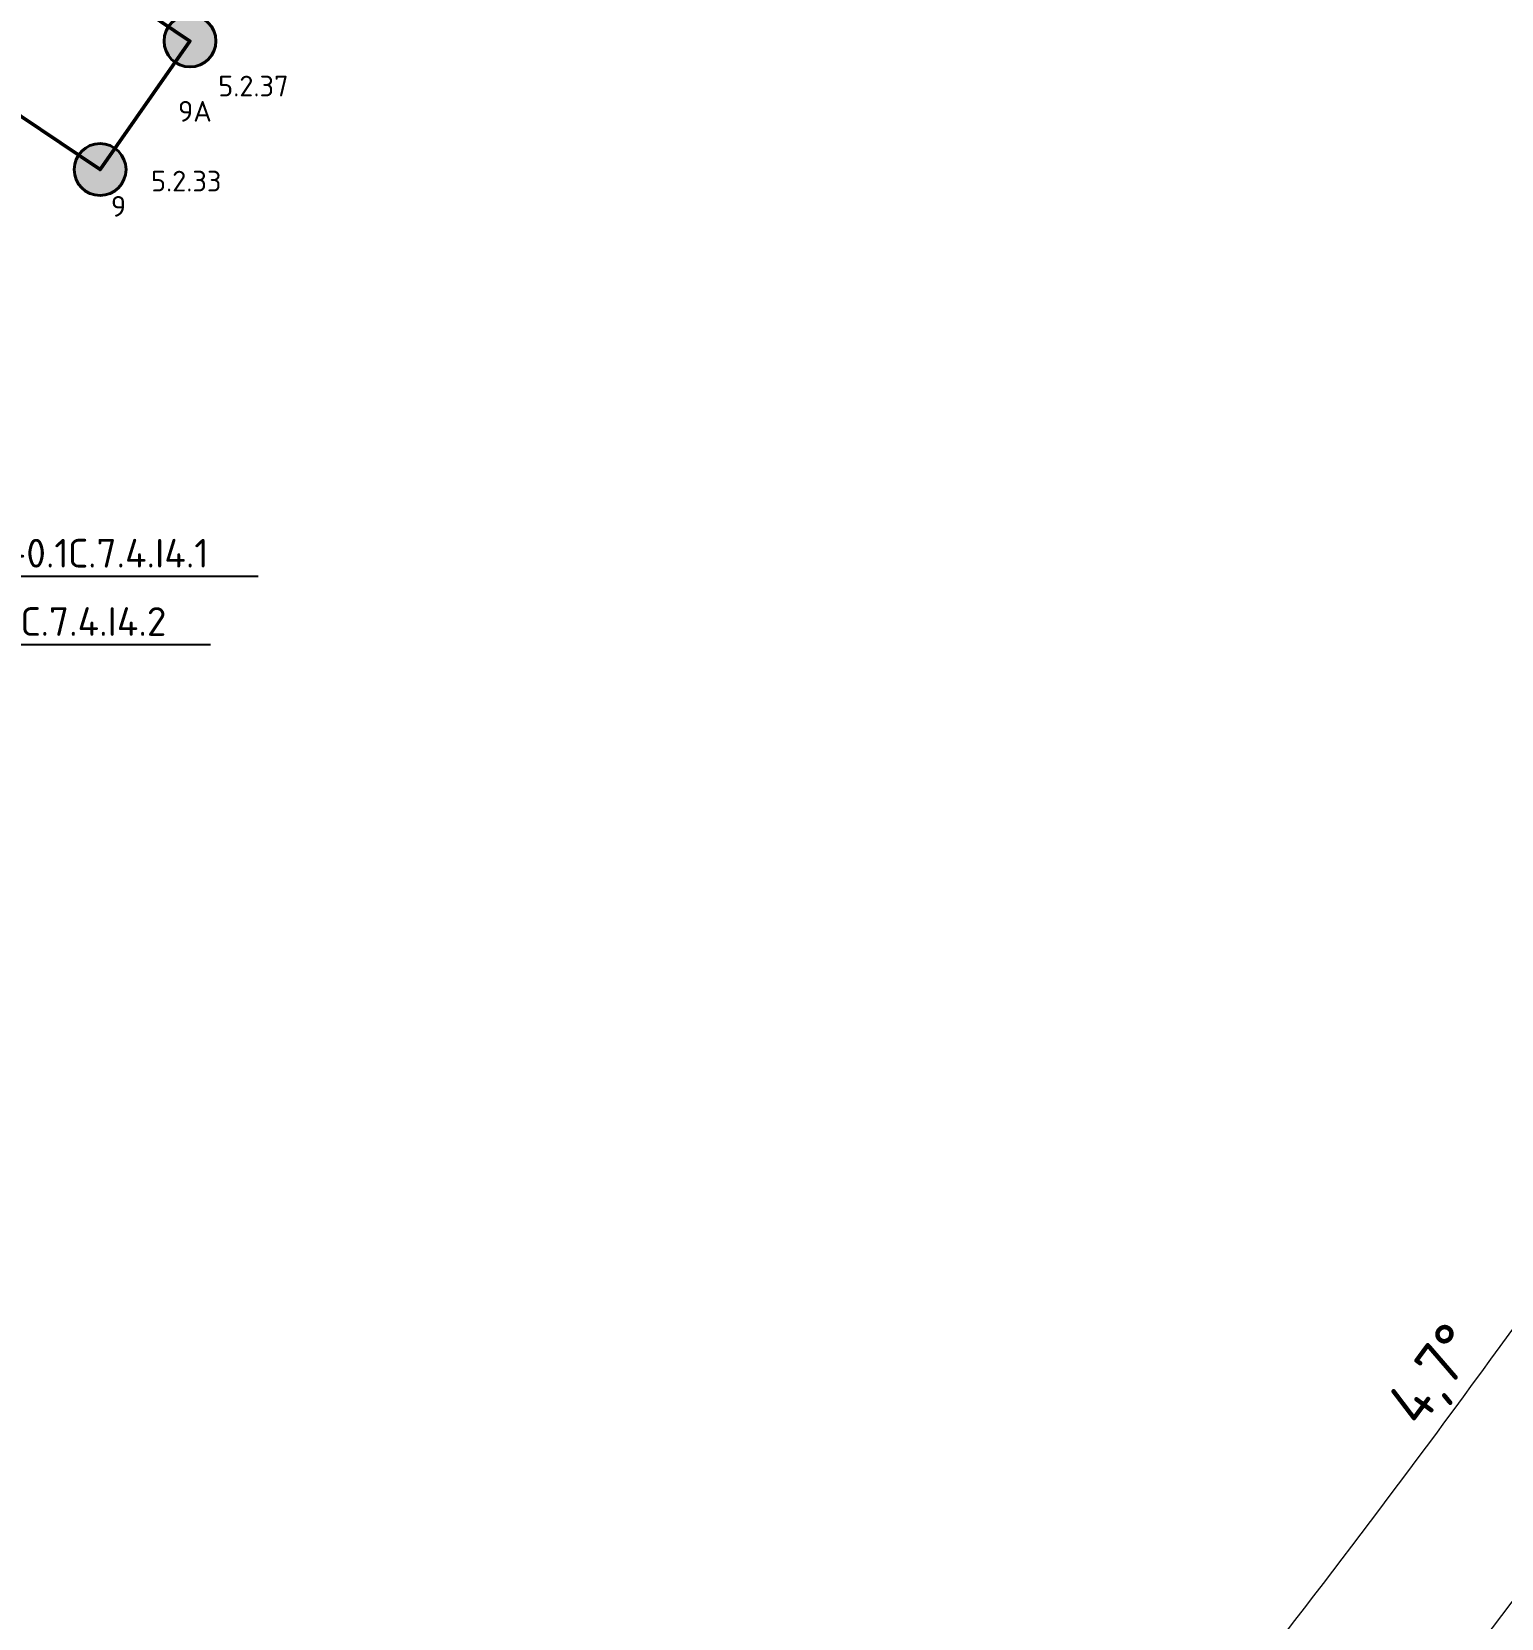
# Model space of a CAD drawing. Header units: millimetres. Extents: x -813692 to 807431, y 0 to 1813163.
# Drawn here: x 74599 to 87405, y 818851 to 832676 of the extents above; entities that cross this region are included whole.
import ezdxf
from ezdxf import colors
from ezdxf.entities.mleader import LeaderData, LeaderLine
from ezdxf.math import Vec2, Vec3

# ---------------------------------------------------------------- set-up
doc = ezdxf.new("R2010")
doc.units = ezdxf.units.MM
for name, color, linetype, lineweight in [('_Гр.ЩД-0.1С.7.4.I4.1', 6, 'Continuous', 50), ('_Гр.ЩД-0.1С.7.4.I4.2', 6, 'Continuous', 50), ('_Гр.ЩД-0.1С.7.4.I5.2', 6, 'Continuous', 50), ('A-ANNO-DIMS', 7, 'Continuous', 9), ('АР_монолит', 252, 'Continuous', 50)]:
    doc.layers.add(name, color=color, linetype=linetype, lineweight=lineweight)
doc.layers.add('DLX_FL0_LUM 1', color=7, linetype='Continuous', lineweight=40, true_color=0x2419e6)
doc.layers.add('DLX_FL0_LUM 15', color=7, linetype='Continuous', lineweight=40, true_color=0xfa3a05)
doc.layers.add('Вставка', color=252, linetype='Continuous')
doc.styles.add('GOST 2.304', font='GOST Common.ttf')
doc.styles.add('ISOCPEUR', font='isocpeur.ttf')
doc.styles.add('TableTextStyle', font='isocpeur.ttf')
doc.linetypes.add('Truba', pattern='A,3e-05,[4,MSH_7,S=1,R=0,X=0,Y=0],-3.022072', length=3.022102)
doc.dimstyles.new('М-200', dxfattribs={"dimtxt": 400, "dimasz": 160, "dimexe": 200, "dimexo": 400, "dimgap": 50, "dimtad": 1, "dimdec": 0, "dimzin": 0, "dimdsep": 46, "dimtxsty": 'GOST 2.304', "dimblk": 'ARCHTICK', "dimcen": 180, "dimdle": 200, "dimadec": 0, "dimazin": 0, "dimtfac": 1, "dimtdec": 0, "dimtmove": 1, "dimatfit": 0, "dimfxl": 1, "dimtolj": 1, "dimtzin": 0, "dimarcsym": 0})

# ---------------------------------------------------------------- blocks, each defined once
blk = doc.blocks.new('_ArchTick')
at = {"color": 0, "linetype": 'ByBlock', "const_width": 0.15}
blk.add_lwpolyline([(-0.5, -0.5), (0.5, 0.5)], dxfattribs=at)
blk = doc.blocks.new('*D38')
at = {"layer": 'A-ANNO-DIMS', "color": 0, "lineweight": -2, "transparency": 16777216}
blk.add_arc((-165704, -113309), 107894, 270, 326, dxfattribs=at)
at = {"layer": 'Defpoints', "color": 0, "lineweight": 30, "transparency": 16777216}
for p in [(-165704, -113309), (-165704, -113309), (-75741, -173990), (-131171, -215528), (-165704, -221903)]:
    blk.add_point(p, dxfattribs=at)
at = {"layer": 'A-ANNO-DIMS', "color": 0, "lineweight": -2, "transparency": 16777216, "xscale": 160, "yscale": 160, "zscale": 160}
for p, rotation in [((-76255, -173643), 55.99999895826774), ((-165704, -221203), 179.9999981265246)]:
    blk.add_blockref('_ArchTick', p, dxfattribs=dict(at, rotation=rotation))
at = {"layer": 'A-ANNO-DIMS', "color": 0, "transparency": 16777216, "insert": (-114300, -207822), "char_height": 400, "attachment_point": 5, "rotation": 28.5412, "style": 'GOST 2.304'}
blk.add_mtext('\\A1;56,0%%D', dxfattribs=at)
blk = doc.blocks.new('*D49')
at = {"layer": 'A-ANNO-DIMS', "color": 0, "lineweight": -2, "transparency": 16777216}
blk.add_arc((-165704, -113309), 106487, 321.33333, 326, dxfattribs=at)
at = {"layer": 'Defpoints', "color": 0, "lineweight": 30, "transparency": 16777216}
for p in [(-165704, -113309), (-165704, -113309), (-75741, -173990), (-80784, -177559), (-81461, -180720)]:
    blk.add_point(p, dxfattribs=at)
at = {"layer": 'A-ANNO-DIMS', "color": 0, "lineweight": -2, "transparency": 16777216, "xscale": 160, "yscale": 160, "zscale": 160}
for p, rotation in [((-77422, -172856), 55.99999895826774), ((-82560, -179841), 231.333331546787)]:
    blk.add_blockref('_ArchTick', p, dxfattribs=dict(at, rotation=rotation))
at = {"layer": 'A-ANNO-DIMS', "color": 0, "transparency": 16777216, "insert": (-80153, -176229), "char_height": 400, "attachment_point": 5, "rotation": 53.6667, "style": 'GOST 2.304'}
blk.add_mtext('\\A1;4,7%%D', dxfattribs=at)
blk = doc.blocks.new('DIC25')
at = {"layer": '_Гр.ЩД-0.1С.7.4.I5.2', "color": 18, "true_color": 0x000000, "style": 'TableTextStyle'}
for s, p in [('9А', (15694, -3238, 3)), ('9', (15109, -4066, 3))]:
    blk.add_text(s, height=180, dxfattribs=at).set_placement(p)
at = {"layer": '_Гр.ЩД-0.1С.7.4.I5.2', "lineweight": 0, "ltscale": 100, "style": 'TableTextStyle'}
for tag, p, height in [('S', (-4453, 10022), 250), ('9А', (-2411, 9856, 3), 180), ('9', (-3194, 8736, 3), 180), ('9', (-338, 8458, 3), 180), ('9', (-1122, 7338, 3), 180), ('9', (1734, 7060, 3), 180), ('9', (951, 5940, 3), 180), ('9А', (3807, 5662, 3), 180), ('47', (-719, 4886, -497), 180), ('S', (3891, 4603), 250), ('9', (3023, 4542, 3), 180), ('9', (5880, 4264, 3), 180), ('47А', (-1211, 3454, -497), 180), ('9', (5096, 3144, 3), 180), ('75', (-294, 2983, -497), 180), ('9', (7952, 2866, 3), 180), ('74', (1175, 2767, -497), 180), ('73', (-2322, 2650, -497), 180), ('47', (1971, 2701, -497), 180), ('45', (3105, 2637, -497), 180), ('47', (-1666, 2066, -497), 180), ('47А', (2756, 1866, -497), 180), ('9', (7169, 1746, 3), 180), ('47', (595, 1598, -497), 180), ('9А', (10025, 1468, 3), 180), ('71', (1819, 1125, -497), 180), ('47', (-2181, 704, -497), 180), ('S', (-1099, 597), 250), ('47', (541, 523, -497), 180), ('76', (3537, 613, -497), 180), ('74', (4501, 396, -497), 180), ('47', (2263, 358, -497), 180), ('9', (9241, 348, 3), 180), ('72', (-4534, 127, -497), 180), ('76', (-1800, -34, -497), 180), ('74', (918, 56, -497), 180), ('9', (12097, 70, 3), 180), ('47А', (-528, -553, -497), 180), ('47А', (-2625, -742, -497), 180), ('47', (1698, -848, -497), 180), ('S', (11951, -960), 250), ('76', (-4418, -1013, -497), 180), ('9', (11314, -1050, 3), 180), ('9', (14170, -1328, 3), 180), ('75', (-167, -1513, -497), 180), ('47', (-1630, -1577, -497), 180), ('74', (2275, -1825, -497), 180), ('47', (-3892, -1991, -497), 180), ('47А', (1138, -2180, -497), 180), ('9', (13386, -2448, 3), 180), ('75', (-94, -2635, -497), 180), ('47', (-2727, -2696, -497), 180), ('9А', (16044, -3018, 3), 180), ('47', (380, -3413, -497), 180), ('73', (1584, -3390, -497), 180), ('9', (15459, -3846, 3), 180), ('73', (-1066, -4074, -497), 180), ('47', (-934, -5119, -497), 180)]:
    blk.add_attdef(tag, p, '', height=height, dxfattribs=at)
blk = doc.blocks.new('_Dot')
at = {"color": 0, "linetype": 'ByBlock', "lineweight": -2}
blk.add_line((-0.5, 0), (-1, 0), dxfattribs=at)
at = {"color": 0, "linetype": 'ByBlock', "const_width": 0.5}
blk.add_lwpolyline([(-0.25, 0, 1), (0.25, 0, 1)], format="xyb", close=True, dxfattribs=at)
blk = doc.blocks.new('A$Cab2378fa')
at = {"lineweight": 25}
h = blk.add_hatch(color=256, dxfattribs=at)
h.paths.add_polyline_path([(162, -157, 0.442338), (148, 178), (0, 0)])
h.paths.add_polyline_path([(-142, -170), (0, 0), (-163, 158, 0.430096)])
at = {"lineweight": 25, "true_color": 0xfff5f5}
h = blk.add_hatch(color=7, dxfattribs=at)
h.dxf.hatch_style = 1
h.paths.add_polyline_path([(0, 0), (-142, -170, 0.174923), (3, -222, 0.197808), (162, -157)])
h.paths.add_polyline_path([(-163, 158), (0, 0), (148, 178, 0.175398), (3, 230, 0.209014)])
blk.add_circle((3, 4), 226)
blk = doc.blocks.new('Оси200')
at = {"layer": 'A-ANNO-DIMS'}
dim = blk.add_angular_dim_2l(base=(-131171, -215527.9), line1=((-165703.8, -113309.3), (-75741.3, -173989.8)), line2=((-165703.8, -113309.3), (-165703.8, -221903.3)), text='56,0%%D', dimstyle='М-200', override={"dimadec": 2, "dimtmove": 2}, dxfattribs=at)
dim.commit()
dim.dimension.update_dxf_attribs({"geometry": '*D38', "text_midpoint": (-114299.5, -207822), "dimtype": 130})
dim = blk.add_angular_dim_2l(base=(-80784.1, -177559.5), line1=((-165703.8, -113309.3), (-75741.3, -173989.8)), line2=((-165703.8, -113309.3), (-81460.6, -180720.4)), text='4,7%%D', dimstyle='М-200', dxfattribs=at)
dim.commit()
dim.dimension.update_dxf_attribs({"geometry": '*D49', "text_midpoint": (-80153.4, -176229)})
blk = doc.blocks.new('A$C6724712c')
at = {"layer": 'A-ANNO-DIMS', "color": 18, "lineweight": 0, "true_color": 0x000000}
blk.add_blockref('Оси200', (433047.4, 279674.7), dxfattribs=at)

msp = doc.modelspace()

# ---------------------------------------------------------------- block references
at = {"layer": 'Вставка', "linetype": 'Truba', "lineweight": 30, "ltscale": 100}
msp.add_blockref('A$C6724712c', (-266052.4, 717506.5), dxfattribs=at)

# ---------------------------------------------------------------- next in the draw order: linework, layer by layer
at = {"layer": '_Гр.ЩД-0.1С.7.4.I5.2', "ltscale": 100}
msp.add_lwpolyline([(59394.5, 843774.4), (75978.3, 832594.5), (75194.8, 831474.6), (73119.2, 832868.6), (72405.4, 833361.1), (72652.4, 833771.2), (72279.9, 833458.6), (71049.6, 834270.5), (64828.8, 838460.6), (64254.7, 838834.2), (64615.7, 839329.3), (64129.1, 838945.9), (60686.6, 841260.4)], dxfattribs=at)

# ---------------------------------------------------------------- next in the draw order: block references
at = {"layer": '_Гр.ЩД-0.1С.7.4.I5.2', "color": 3, "lineweight": 0}
ref = msp.add_blockref('DIC25', (60180, 835130), dxfattribs=at)
ref.add_attrib('9', '5.2.33', (75639, 831284, 3), dxfattribs={"lineweight": 0, "ltscale": 100, "height": 180, "style": 'TableTextStyle'})
ref.add_attrib('9А', '5.2.37', (76224.1, 832112.4, 3), dxfattribs={"lineweight": 0, "ltscale": 100, "height": 180, "style": 'TableTextStyle'})
at = {"layer": 'DLX_FL0_LUM 1', "ltscale": 100}
msp.add_blockref('A$Cab2378fa', (75191.8, 831470.7), dxfattribs=at)
at = {"layer": 'DLX_FL0_LUM 15', "ltscale": 100}
msp.add_blockref('A$Cab2378fa', (75975.3, 832590.6), dxfattribs=at)

# ---------------------------------------------------------------- next in the draw order: leaders
at = {"layer": '_Гр.ЩД-0.1С.7.4.I4.1'}
ml = msp.add_multileader_mtext('Standard', dxfattribs=at)
ml.set_content('Гр.ЩД-0.1С.7.4.I4.1', color=256, style='ISOCPEUR')
ml.set_leader_properties()
ml.set_arrow_properties(name='DOT')
ml.build(insert=Vec2(0, 0))
ml.multileader.update_dxf_attribs({"has_dogleg": 0, "text_left_attachment_type": 6, "text_right_attachment_type": 6, "arrow_head_size": 100})
ctx = ml.context
ctx.base_point, ctx.char_height, ctx.arrow_head_size, ctx.landing_gap_size, ctx.plane_origin = Vec3(73223.1, 827931.5), 250, 100, 200, Vec3(160523.2, 958414.3)
ctx.left_attachment, ctx.right_attachment = 6, 6
notes = []
notes.append((ctx, [(0, (1, 1, 0), (73215.1, 827931.5), (1, 0), 8, [(1, [(72353.8, 828764.3)], 0, [])])]))
ctx.mtext.insert, ctx.mtext.flow_direction = Vec3(73423.1, 828256.5), 5
at = {"layer": '_Гр.ЩД-0.1С.7.4.I4.2'}
ml = msp.add_multileader_mtext('Standard', dxfattribs=at)
ml.set_content('Гр.ЩД-0.1С.7.4.I4.2', color=256, style='ISOCPEUR')
ml.set_leader_properties()
ml.set_arrow_properties(name='DOT')
ml.build(insert=Vec2(0, 0))
ml.multileader.update_dxf_attribs({"has_dogleg": 0, "text_left_attachment_type": 6, "text_right_attachment_type": 6, "arrow_head_size": 100})
ctx = ml.context
ctx.base_point, ctx.char_height, ctx.arrow_head_size, ctx.landing_gap_size, ctx.plane_origin = Vec3(72809.4, 827336.3), 250, 100, 200, Vec3(160109.6, 957819.1)
ctx.left_attachment, ctx.right_attachment = 6, 6
notes.append((ctx, [(0, (1, 1, 0), (72801.4, 827336.3), (1, 0), 8, [(1, [(71940.2, 828169.1)], 0, [])])]))
ctx.mtext.insert, ctx.mtext.flow_direction = Vec3(73009.4, 827661.3), 5
for ctx, leaders in notes:
    for number, flags, end, landing, length, lines in leaders:
        leader = LeaderData()
        leader.index, (leader.has_last_leader_line, leader.has_dogleg_vector, leader.attachment_direction) = number, flags
        leader.last_leader_point, leader.dogleg_vector, leader.dogleg_length = Vec3(end), Vec3(landing), length
        for number, points, colour, breaks in lines:
            line = LeaderLine()
            line.index, line.vertices, line.color, line.breaks = number, Vec3.list(points), colors.encode_raw_color(colour), breaks
            leader.lines.append(line)
        ctx.leaders.append(leader)

doc.saveas('drawing.dxf')
